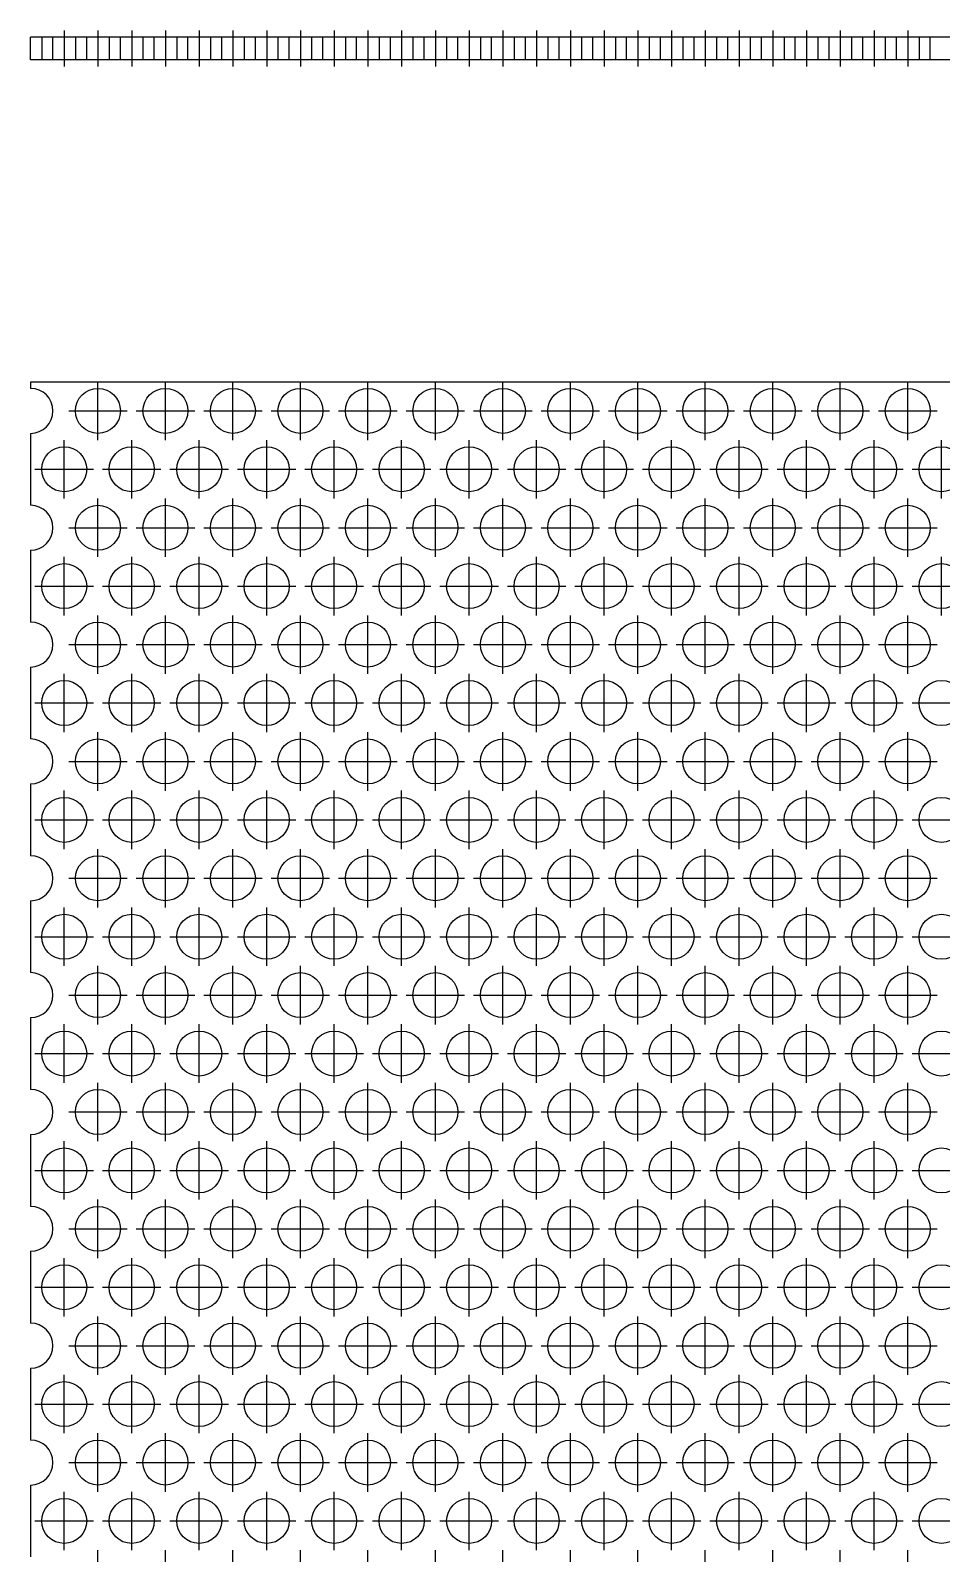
# Model space of a CAD drawing. Extents: x 0 to 161, y -8 to 126.
# Drawn here: x 0 to 40.5, y 57.9 to 125.6 of the extents above; entities that cross this region are included whole.
import ezdxf

# ---------------------------------------------------------------- set-up
doc = ezdxf.new("R2010")
doc.units = 0
doc.header["$LTSCALE"] = 0.5
doc.linetypes.add('CENTER', pattern=[50.8, 31.75, -6.35, 6.35, -6.35])
doc.linetypes.add('DASHED', pattern=[19.05, 12.7, -6.35])
for name, color, linetype in [('MSM_CENTER', 1, 'CENTER'), ('MSM_CONTINUOUS', 7, 'CONTINUOUS'), ('MSM_DASHED', 4, 'DASHED')]:
    doc.layers.add(name, color=color, linetype=linetype)

msp = doc.modelspace()

# ---------------------------------------------------------------- linework, layer by layer
at = {"layer": 'MSM_CENTER'}
for p, q in [((1.5, 125.643), (1.5, 124.043)), ((3, 125.643), (3, 124.043)), ((4.5, 125.643), (4.5, 124.043)), ((6, 125.643), (6, 124.043)), ((7.5, 125.643), (7.5, 124.043)), ((9, 125.643), (9, 124.043)), ((10.5, 125.643), (10.5, 124.043)), ((12, 125.643), (12, 124.043)), ((13.5, 125.643), (13.5, 124.043)), ((15, 125.643), (15, 124.043)), ((16.5, 125.643), (16.5, 124.043)), ((18, 125.643), (18, 124.043)), ((19.5, 125.643), (19.5, 124.043)), ((21, 125.643), (21, 124.043)), ((22.5, 125.643), (22.5, 124.043)), ((24, 125.643), (24, 124.043)), ((25.5, 125.643), (25.5, 124.043)), ((27, 125.643), (27, 124.043)), ((28.5, 125.643), (28.5, 124.043)), ((30, 125.643), (30, 124.043)), ((31.5, 125.643), (31.5, 124.043)), ((33, 125.643), (33, 124.043)), ((34.5, 125.643), (34.5, 124.043)), ((36, 125.643), (36, 124.043)), ((37.5, 125.643), (37.5, 124.043)), ((39, 125.643), (39, 124.043)), ((3, 107.427), (3, 110.027)), ((6, 107.427), (6, 110.027)), ((9, 107.427), (9, 110.027)), ((12, 107.427), (12, 110.027)), ((15, 107.427), (15, 110.027)), ((18, 107.427), (18, 110.027)), ((21, 107.427), (21, 110.027)), ((24, 107.427), (24, 110.027)), ((27, 107.427), (27, 110.027)), ((30, 107.427), (30, 110.027)), ((33, 107.427), (33, 110.027)), ((36, 107.427), (36, 110.027)), ((39, 107.427), (39, 110.027)), ((1.7, 108.727), (4.3, 108.727)), ((4.7, 108.727), (7.3, 108.727)), ((7.7, 108.727), (10.3, 108.727)), ((10.7, 108.727), (13.3, 108.727)), ((13.7, 108.727), (16.3, 108.727)), ((16.7, 108.727), (19.3, 108.727)), ((19.7, 108.727), (22.3, 108.727)), ((22.7, 108.727), (25.3, 108.727)), ((25.7, 108.727), (28.3, 108.727)), ((28.7, 108.727), (31.3, 108.727)), ((31.7, 108.727), (34.3, 108.727)), ((34.7, 108.727), (37.3, 108.727)), ((37.7, 108.727), (40.3, 108.727)), ((1.5, 104.829), (1.5, 107.429)), ((4.5, 104.829), (4.5, 107.429)), ((7.5, 104.829), (7.5, 107.429)), ((10.5, 104.829), (10.5, 107.429)), ((13.5, 104.829), (13.5, 107.429)), ((16.5, 104.829), (16.5, 107.429)), ((19.5, 104.829), (19.5, 107.429)), ((22.5, 104.829), (22.5, 107.429)), ((25.5, 104.829), (25.5, 107.429)), ((28.5, 104.829), (28.5, 107.429)), ((31.5, 104.829), (31.5, 107.429)), ((34.5, 104.829), (34.5, 107.429)), ((37.5, 104.829), (37.5, 107.429)), ((40.5, 104.829), (40.5, 107.429)), ((0.2, 106.129), (2.8, 106.129)), ((3.2, 106.129), (5.8, 106.129)), ((6.2, 106.129), (8.8, 106.129)), ((9.2, 106.129), (11.8, 106.129)), ((12.2, 106.129), (14.8, 106.129)), ((15.2, 106.129), (17.8, 106.129)), ((18.2, 106.129), (20.8, 106.129)), ((21.2, 106.129), (23.8, 106.129)), ((24.2, 106.129), (26.8, 106.129)), ((27.2, 106.129), (29.8, 106.129)), ((30.2, 106.129), (32.8, 106.129)), ((33.2, 106.129), (35.8, 106.129)), ((36.2, 106.129), (38.8, 106.129)), ((39.2, 106.129), (41.8, 106.129)), ((3, 102.231), (3, 104.831)), ((6, 102.231), (6, 104.831)), ((9, 102.231), (9, 104.831)), ((12, 102.231), (12, 104.831)), ((15, 102.231), (15, 104.831)), ((18, 102.231), (18, 104.831)), ((21, 102.231), (21, 104.831)), ((24, 102.231), (24, 104.831)), ((27, 102.231), (27, 104.831)), ((30, 102.231), (30, 104.831)), ((33, 102.231), (33, 104.831)), ((36, 102.231), (36, 104.831)), ((39, 102.231), (39, 104.831)), ((1.7, 103.531), (4.3, 103.531)), ((4.7, 103.531), (7.3, 103.531)), ((7.7, 103.531), (10.3, 103.531)), ((10.7, 103.531), (13.3, 103.531)), ((13.7, 103.531), (16.3, 103.531)), ((16.7, 103.531), (19.3, 103.531)), ((19.7, 103.531), (22.3, 103.531)), ((22.7, 103.531), (25.3, 103.531)), ((25.7, 103.531), (28.3, 103.531)), ((28.7, 103.531), (31.3, 103.531)), ((31.7, 103.531), (34.3, 103.531)), ((34.7, 103.531), (37.3, 103.531)), ((37.7, 103.531), (40.3, 103.531)), ((1.5, 99.633), (1.5, 102.233)), ((4.5, 99.633), (4.5, 102.233)), ((7.5, 99.633), (7.5, 102.233)), ((10.5, 99.633), (10.5, 102.233)), ((13.5, 99.633), (13.5, 102.233)), ((16.5, 99.633), (16.5, 102.233)), ((19.5, 99.633), (19.5, 102.233)), ((22.5, 99.633), (22.5, 102.233)), ((25.5, 99.633), (25.5, 102.233)), ((28.5, 99.633), (28.5, 102.233)), ((31.5, 99.633), (31.5, 102.233)), ((34.5, 99.633), (34.5, 102.233)), ((37.5, 99.633), (37.5, 102.233)), ((40.5, 99.633), (40.5, 102.233)), ((0.2, 100.933), (2.8, 100.933)), ((3.2, 100.933), (5.8, 100.933)), ((6.2, 100.933), (8.8, 100.933)), ((9.2, 100.933), (11.8, 100.933)), ((12.2, 100.933), (14.8, 100.933)), ((15.2, 100.933), (17.8, 100.933)), ((18.2, 100.933), (20.8, 100.933)), ((21.2, 100.933), (23.8, 100.933)), ((24.2, 100.933), (26.8, 100.933)), ((27.2, 100.933), (29.8, 100.933)), ((30.2, 100.933), (32.8, 100.933)), ((33.2, 100.933), (35.8, 100.933)), ((36.2, 100.933), (38.8, 100.933)), ((39.2, 100.933), (41.8, 100.933)), ((3, 97.035), (3, 99.635)), ((6, 97.035), (6, 99.635)), ((9, 97.035), (9, 99.635)), ((12, 97.035), (12, 99.635)), ((15, 97.035), (15, 99.635)), ((18, 97.035), (18, 99.635)), ((21, 97.035), (21, 99.635)), ((24, 97.035), (24, 99.635)), ((27, 97.035), (27, 99.635)), ((30, 97.035), (30, 99.635)), ((33, 97.035), (33, 99.635)), ((36, 97.035), (36, 99.635)), ((39, 97.035), (39, 99.635)), ((1.7, 98.335), (4.3, 98.335)), ((4.7, 98.335), (7.3, 98.335)), ((7.7, 98.335), (10.3, 98.335)), ((10.7, 98.335), (13.3, 98.335)), ((13.7, 98.335), (16.3, 98.335)), ((16.7, 98.335), (19.3, 98.335)), ((19.7, 98.335), (22.3, 98.335)), ((22.7, 98.335), (25.3, 98.335)), ((25.7, 98.335), (28.3, 98.335)), ((28.7, 98.335), (31.3, 98.335)), ((31.7, 98.335), (34.3, 98.335)), ((34.7, 98.335), (37.3, 98.335)), ((37.7, 98.335), (40.3, 98.335)), ((1.5, 94.437), (1.5, 97.037)), ((4.5, 94.437), (4.5, 97.037)), ((7.5, 94.437), (7.5, 97.037)), ((10.5, 94.437), (10.5, 97.037)), ((13.5, 94.437), (13.5, 97.037)), ((16.5, 94.437), (16.5, 97.037)), ((19.5, 94.437), (19.5, 97.037)), ((22.5, 94.437), (22.5, 97.037)), ((25.5, 94.437), (25.5, 97.037)), ((28.5, 94.437), (28.5, 97.037)), ((31.5, 94.437), (31.5, 97.037)), ((34.5, 94.437), (34.5, 97.037)), ((37.5, 94.437), (37.5, 97.037)), ((0.2, 95.737), (2.8, 95.737)), ((3.2, 95.737), (5.8, 95.737)), ((6.2, 95.737), (8.8, 95.737)), ((9.2, 95.737), (11.8, 95.737)), ((12.2, 95.737), (14.8, 95.737)), ((15.2, 95.737), (17.8, 95.737)), ((18.2, 95.737), (20.8, 95.737)), ((21.2, 95.737), (23.8, 95.737)), ((24.2, 95.737), (26.8, 95.737)), ((27.2, 95.737), (29.8, 95.737)), ((30.2, 95.737), (32.8, 95.737)), ((33.2, 95.737), (35.8, 95.737)), ((36.2, 95.737), (38.8, 95.737)), ((39.2, 95.737), (41.8, 95.737)), ((3, 91.838), (3, 94.438)), ((6, 91.838), (6, 94.438)), ((9, 91.838), (9, 94.438)), ((12, 91.838), (12, 94.438)), ((15, 91.838), (15, 94.438)), ((18, 91.838), (18, 94.438)), ((21, 91.838), (21, 94.438)), ((24, 91.838), (24, 94.438)), ((27, 91.838), (27, 94.438)), ((30, 91.838), (30, 94.438)), ((33, 91.838), (33, 94.438)), ((36, 91.838), (36, 94.438)), ((39, 91.838), (39, 94.438)), ((1.7, 93.138), (4.3, 93.138)), ((4.7, 93.138), (7.3, 93.138)), ((7.7, 93.138), (10.3, 93.138)), ((10.7, 93.138), (13.3, 93.138)), ((13.7, 93.138), (16.3, 93.138)), ((16.7, 93.138), (19.3, 93.138)), ((19.7, 93.138), (22.3, 93.138)), ((22.7, 93.138), (25.3, 93.138)), ((25.7, 93.138), (28.3, 93.138)), ((28.7, 93.138), (31.3, 93.138)), ((31.7, 93.138), (34.3, 93.138)), ((34.7, 93.138), (37.3, 93.138)), ((37.7, 93.138), (40.3, 93.138)), ((1.5, 89.24), (1.5, 91.84)), ((4.5, 89.24), (4.5, 91.84)), ((7.5, 89.24), (7.5, 91.84)), ((10.5, 89.24), (10.5, 91.84)), ((13.5, 89.24), (13.5, 91.84)), ((16.5, 89.24), (16.5, 91.84)), ((19.5, 89.24), (19.5, 91.84)), ((22.5, 89.24), (22.5, 91.84)), ((25.5, 89.24), (25.5, 91.84)), ((28.5, 89.24), (28.5, 91.84)), ((31.5, 89.24), (31.5, 91.84)), ((34.5, 89.24), (34.5, 91.84)), ((37.5, 89.24), (37.5, 91.84)), ((0.2, 90.54), (2.8, 90.54)), ((3.2, 90.54), (5.8, 90.54)), ((6.2, 90.54), (8.8, 90.54)), ((9.2, 90.54), (11.8, 90.54)), ((12.2, 90.54), (14.8, 90.54)), ((15.2, 90.54), (17.8, 90.54)), ((18.2, 90.54), (20.8, 90.54)), ((21.2, 90.54), (23.8, 90.54)), ((24.2, 90.54), (26.8, 90.54)), ((27.2, 90.54), (29.8, 90.54)), ((30.2, 90.54), (32.8, 90.54)), ((33.2, 90.54), (35.8, 90.54)), ((36.2, 90.54), (38.8, 90.54)), ((39.2, 90.54), (41.8, 90.54)), ((3, 86.642), (3, 89.242)), ((6, 86.642), (6, 89.242)), ((9, 86.642), (9, 89.242)), ((12, 86.642), (12, 89.242)), ((15, 86.642), (15, 89.242)), ((18, 86.642), (18, 89.242)), ((21, 86.642), (21, 89.242)), ((24, 86.642), (24, 89.242)), ((27, 86.642), (27, 89.242)), ((30, 86.642), (30, 89.242)), ((33, 86.642), (33, 89.242)), ((36, 86.642), (36, 89.242)), ((39, 86.642), (39, 89.242)), ((1.7, 87.942), (4.3, 87.942)), ((4.7, 87.942), (7.3, 87.942)), ((7.7, 87.942), (10.3, 87.942)), ((10.7, 87.942), (13.3, 87.942)), ((13.7, 87.942), (16.3, 87.942)), ((16.7, 87.942), (19.3, 87.942)), ((19.7, 87.942), (22.3, 87.942)), ((22.7, 87.942), (25.3, 87.942)), ((25.7, 87.942), (28.3, 87.942)), ((28.7, 87.942), (31.3, 87.942)), ((31.7, 87.942), (34.3, 87.942)), ((34.7, 87.942), (37.3, 87.942)), ((37.7, 87.942), (40.3, 87.942)), ((1.5, 84.044), (1.5, 86.644)), ((4.5, 84.044), (4.5, 86.644)), ((7.5, 84.044), (7.5, 86.644)), ((10.5, 84.044), (10.5, 86.644)), ((13.5, 84.044), (13.5, 86.644)), ((16.5, 84.044), (16.5, 86.644)), ((19.5, 84.044), (19.5, 86.644)), ((22.5, 84.044), (22.5, 86.644)), ((25.5, 84.044), (25.5, 86.644)), ((28.5, 84.044), (28.5, 86.644)), ((31.5, 84.044), (31.5, 86.644)), ((34.5, 84.044), (34.5, 86.644)), ((37.5, 84.044), (37.5, 86.644)), ((0.2, 85.344), (2.8, 85.344)), ((3.2, 85.344), (5.8, 85.344)), ((6.2, 85.344), (8.8, 85.344)), ((9.2, 85.344), (11.8, 85.344)), ((12.2, 85.344), (14.8, 85.344)), ((15.2, 85.344), (17.8, 85.344)), ((18.2, 85.344), (20.8, 85.344)), ((21.2, 85.344), (23.8, 85.344)), ((24.2, 85.344), (26.8, 85.344)), ((27.2, 85.344), (29.8, 85.344)), ((30.2, 85.344), (32.8, 85.344)), ((33.2, 85.344), (35.8, 85.344)), ((36.2, 85.344), (38.8, 85.344)), ((39.2, 85.344), (41.8, 85.344)), ((3, 81.446), (3, 84.046)), ((6, 81.446), (6, 84.046)), ((9, 81.446), (9, 84.046)), ((12, 81.446), (12, 84.046)), ((15, 81.446), (15, 84.046)), ((18, 81.446), (18, 84.046)), ((21, 81.446), (21, 84.046)), ((24, 81.446), (24, 84.046)), ((27, 81.446), (27, 84.046)), ((30, 81.446), (30, 84.046)), ((33, 81.446), (33, 84.046)), ((36, 81.446), (36, 84.046)), ((39, 81.446), (39, 84.046)), ((1.7, 82.746), (4.3, 82.746)), ((4.7, 82.746), (7.3, 82.746)), ((7.7, 82.746), (10.3, 82.746)), ((10.7, 82.746), (13.3, 82.746)), ((13.7, 82.746), (16.3, 82.746)), ((16.7, 82.746), (19.3, 82.746)), ((19.7, 82.746), (22.3, 82.746)), ((22.7, 82.746), (25.3, 82.746)), ((25.7, 82.746), (28.3, 82.746)), ((28.7, 82.746), (31.3, 82.746)), ((31.7, 82.746), (34.3, 82.746)), ((34.7, 82.746), (37.3, 82.746)), ((37.7, 82.746), (40.3, 82.746)), ((1.5, 78.848), (1.5, 81.448)), ((4.5, 78.848), (4.5, 81.448)), ((7.5, 78.848), (7.5, 81.448)), ((10.5, 78.848), (10.5, 81.448)), ((13.5, 78.848), (13.5, 81.448)), ((16.5, 78.848), (16.5, 81.448)), ((19.5, 78.848), (19.5, 81.448)), ((22.5, 78.848), (22.5, 81.448)), ((25.5, 78.848), (25.5, 81.448)), ((28.5, 78.848), (28.5, 81.448)), ((31.5, 78.848), (31.5, 81.448)), ((34.5, 78.848), (34.5, 81.448)), ((37.5, 78.848), (37.5, 81.448)), ((0.2, 80.148), (2.8, 80.148)), ((3.2, 80.148), (5.8, 80.148)), ((6.2, 80.148), (8.8, 80.148)), ((9.2, 80.148), (11.8, 80.148)), ((12.2, 80.148), (14.8, 80.148)), ((15.2, 80.148), (17.8, 80.148)), ((18.2, 80.148), (20.8, 80.148)), ((21.2, 80.148), (23.8, 80.148)), ((24.2, 80.148), (26.8, 80.148)), ((27.2, 80.148), (29.8, 80.148)), ((30.2, 80.148), (32.8, 80.148)), ((33.2, 80.148), (35.8, 80.148)), ((36.2, 80.148), (38.8, 80.148)), ((39.2, 80.148), (41.8, 80.148)), ((3, 76.25), (3, 78.85)), ((6, 76.25), (6, 78.85)), ((9, 76.25), (9, 78.85)), ((12, 76.25), (12, 78.85)), ((15, 76.25), (15, 78.85)), ((18, 76.25), (18, 78.85)), ((21, 76.25), (21, 78.85)), ((24, 76.25), (24, 78.85)), ((27, 76.25), (27, 78.85)), ((30, 76.25), (30, 78.85)), ((33, 76.25), (33, 78.85)), ((36, 76.25), (36, 78.85)), ((39, 76.25), (39, 78.85)), ((1.7, 77.55), (4.3, 77.55)), ((4.7, 77.55), (7.3, 77.55)), ((7.7, 77.55), (10.3, 77.55)), ((10.7, 77.55), (13.3, 77.55)), ((13.7, 77.55), (16.3, 77.55)), ((16.7, 77.55), (19.3, 77.55)), ((19.7, 77.55), (22.3, 77.55)), ((22.7, 77.55), (25.3, 77.55)), ((25.7, 77.55), (28.3, 77.55)), ((28.7, 77.55), (31.3, 77.55)), ((31.7, 77.55), (34.3, 77.55)), ((34.7, 77.55), (37.3, 77.55)), ((37.7, 77.55), (40.3, 77.55)), ((1.5, 73.652), (1.5, 76.252)), ((4.5, 73.652), (4.5, 76.252)), ((7.5, 73.652), (7.5, 76.252)), ((10.5, 73.652), (10.5, 76.252)), ((13.5, 73.652), (13.5, 76.252)), ((16.5, 73.652), (16.5, 76.252)), ((19.5, 73.652), (19.5, 76.252)), ((22.5, 73.652), (22.5, 76.252)), ((25.5, 73.652), (25.5, 76.252)), ((28.5, 73.652), (28.5, 76.252)), ((31.5, 73.652), (31.5, 76.252)), ((34.5, 73.652), (34.5, 76.252)), ((37.5, 73.652), (37.5, 76.252)), ((0.2, 74.952), (2.8, 74.952)), ((3.2, 74.952), (5.8, 74.952)), ((6.2, 74.952), (8.8, 74.952)), ((9.2, 74.952), (11.8, 74.952)), ((12.2, 74.952), (14.8, 74.952)), ((15.2, 74.952), (17.8, 74.952)), ((18.2, 74.952), (20.8, 74.952)), ((21.2, 74.952), (23.8, 74.952)), ((24.2, 74.952), (26.8, 74.952)), ((27.2, 74.952), (29.8, 74.952)), ((30.2, 74.952), (32.8, 74.952)), ((33.2, 74.952), (35.8, 74.952)), ((36.2, 74.952), (38.8, 74.952)), ((39.2, 74.952), (41.8, 74.952)), ((3, 71.054), (3, 73.654)), ((6, 71.054), (6, 73.654)), ((9, 71.054), (9, 73.654)), ((12, 71.054), (12, 73.654)), ((15, 71.054), (15, 73.654)), ((18, 71.054), (18, 73.654)), ((21, 71.054), (21, 73.654)), ((24, 71.054), (24, 73.654)), ((27, 71.054), (27, 73.654)), ((30, 71.054), (30, 73.654)), ((33, 71.054), (33, 73.654)), ((36, 71.054), (36, 73.654)), ((39, 71.054), (39, 73.654)), ((1.7, 72.354), (4.3, 72.354)), ((4.7, 72.354), (7.3, 72.354)), ((7.7, 72.354), (10.3, 72.354)), ((10.7, 72.354), (13.3, 72.354)), ((13.7, 72.354), (16.3, 72.354)), ((16.7, 72.354), (19.3, 72.354)), ((19.7, 72.354), (22.3, 72.354)), ((22.7, 72.354), (25.3, 72.354)), ((25.7, 72.354), (28.3, 72.354)), ((28.7, 72.354), (31.3, 72.354)), ((31.7, 72.354), (34.3, 72.354)), ((34.7, 72.354), (37.3, 72.354)), ((37.7, 72.354), (40.3, 72.354)), ((1.5, 68.456), (1.5, 71.056)), ((4.5, 68.456), (4.5, 71.056)), ((7.5, 68.456), (7.5, 71.056)), ((10.5, 68.456), (10.5, 71.056)), ((13.5, 68.456), (13.5, 71.056)), ((16.5, 68.456), (16.5, 71.056)), ((19.5, 68.456), (19.5, 71.056)), ((22.5, 68.456), (22.5, 71.056)), ((25.5, 68.456), (25.5, 71.056)), ((28.5, 68.456), (28.5, 71.056)), ((31.5, 68.456), (31.5, 71.056)), ((34.5, 68.456), (34.5, 71.056)), ((37.5, 68.456), (37.5, 71.056)), ((0.2, 69.756), (2.8, 69.756)), ((3.2, 69.756), (5.8, 69.756)), ((6.2, 69.756), (8.8, 69.756)), ((9.2, 69.756), (11.8, 69.756)), ((12.2, 69.756), (14.8, 69.756)), ((15.2, 69.756), (17.8, 69.756)), ((18.2, 69.756), (20.8, 69.756)), ((21.2, 69.756), (23.8, 69.756)), ((24.2, 69.756), (26.8, 69.756)), ((27.2, 69.756), (29.8, 69.756)), ((30.2, 69.756), (32.8, 69.756)), ((33.2, 69.756), (35.8, 69.756)), ((36.2, 69.756), (38.8, 69.756)), ((39.2, 69.756), (41.8, 69.756)), ((3, 65.858), (3, 68.458)), ((6, 65.858), (6, 68.458)), ((9, 65.858), (9, 68.458)), ((12, 65.858), (12, 68.458)), ((15, 65.858), (15, 68.458)), ((18, 65.858), (18, 68.458)), ((21, 65.858), (21, 68.458)), ((24, 65.858), (24, 68.458)), ((27, 65.858), (27, 68.458)), ((30, 65.858), (30, 68.458)), ((33, 65.858), (33, 68.458)), ((36, 65.858), (36, 68.458)), ((39, 65.858), (39, 68.458)), ((1.7, 67.158), (4.3, 67.158)), ((4.7, 67.158), (7.3, 67.158)), ((7.7, 67.158), (10.3, 67.158)), ((10.7, 67.158), (13.3, 67.158)), ((13.7, 67.158), (16.3, 67.158)), ((16.7, 67.158), (19.3, 67.158)), ((19.7, 67.158), (22.3, 67.158)), ((22.7, 67.158), (25.3, 67.158)), ((25.7, 67.158), (28.3, 67.158)), ((28.7, 67.158), (31.3, 67.158)), ((31.7, 67.158), (34.3, 67.158)), ((34.7, 67.158), (37.3, 67.158)), ((37.7, 67.158), (40.3, 67.158)), ((1.5, 63.26), (1.5, 65.86)), ((4.5, 63.26), (4.5, 65.86)), ((7.5, 63.26), (7.5, 65.86)), ((10.5, 63.26), (10.5, 65.86)), ((13.5, 63.26), (13.5, 65.86)), ((16.5, 63.26), (16.5, 65.86)), ((19.5, 63.26), (19.5, 65.86)), ((22.5, 63.26), (22.5, 65.86)), ((25.5, 63.26), (25.5, 65.86)), ((28.5, 63.26), (28.5, 65.86)), ((31.5, 63.26), (31.5, 65.86)), ((34.5, 63.26), (34.5, 65.86)), ((37.5, 63.26), (37.5, 65.86)), ((0.2, 64.56), (2.8, 64.56)), ((3.2, 64.56), (5.8, 64.56)), ((6.2, 64.56), (8.8, 64.56)), ((9.2, 64.56), (11.8, 64.56)), ((12.2, 64.56), (14.8, 64.56)), ((15.2, 64.56), (17.8, 64.56)), ((18.2, 64.56), (20.8, 64.56)), ((21.2, 64.56), (23.8, 64.56)), ((24.2, 64.56), (26.8, 64.56)), ((27.2, 64.56), (29.8, 64.56)), ((30.2, 64.56), (32.8, 64.56)), ((33.2, 64.56), (35.8, 64.56)), ((36.2, 64.56), (38.8, 64.56)), ((39.2, 64.56), (41.8, 64.56)), ((3, 60.662), (3, 63.262)), ((6, 60.662), (6, 63.262)), ((9, 60.662), (9, 63.262)), ((12, 60.662), (12, 63.262)), ((15, 60.662), (15, 63.262)), ((18, 60.662), (18, 63.262)), ((21, 60.662), (21, 63.262)), ((24, 60.662), (24, 63.262)), ((27, 60.662), (27, 63.262)), ((30, 60.662), (30, 63.262)), ((33, 60.662), (33, 63.262)), ((36, 60.662), (36, 63.262)), ((39, 60.662), (39, 63.262)), ((1.7, 61.962), (4.3, 61.962)), ((4.7, 61.962), (7.3, 61.962)), ((7.7, 61.962), (10.3, 61.962)), ((10.7, 61.962), (13.3, 61.962)), ((13.7, 61.962), (16.3, 61.962)), ((16.7, 61.962), (19.3, 61.962)), ((19.7, 61.962), (22.3, 61.962)), ((22.7, 61.962), (25.3, 61.962)), ((25.7, 61.962), (28.3, 61.962)), ((28.7, 61.962), (31.3, 61.962)), ((31.7, 61.962), (34.3, 61.962)), ((34.7, 61.962), (37.3, 61.962)), ((37.7, 61.962), (40.3, 61.962)), ((1.5, 58.063), (1.5, 60.663)), ((4.5, 58.063), (4.5, 60.663)), ((7.5, 58.063), (7.5, 60.663)), ((10.5, 58.063), (10.5, 60.663)), ((13.5, 58.063), (13.5, 60.663)), ((16.5, 58.063), (16.5, 60.663)), ((19.5, 58.063), (19.5, 60.663)), ((22.5, 58.063), (22.5, 60.663)), ((25.5, 58.063), (25.5, 60.663)), ((28.5, 58.063), (28.5, 60.663)), ((31.5, 58.063), (31.5, 60.663)), ((34.5, 58.063), (34.5, 60.663)), ((37.5, 58.063), (37.5, 60.663)), ((0.2, 59.363), (2.8, 59.363)), ((3.2, 59.363), (5.8, 59.363)), ((6.2, 59.363), (8.8, 59.363)), ((9.2, 59.363), (11.8, 59.363)), ((12.2, 59.363), (14.8, 59.363)), ((15.2, 59.363), (17.8, 59.363)), ((18.2, 59.363), (20.8, 59.363)), ((21.2, 59.363), (23.8, 59.363)), ((24.2, 59.363), (26.8, 59.363)), ((27.2, 59.363), (29.8, 59.363)), ((30.2, 59.363), (32.8, 59.363)), ((33.2, 59.363), (35.8, 59.363)), ((36.2, 59.363), (38.8, 59.363)), ((39.2, 59.363), (41.8, 59.363)), ((3, 55.465), (3, 58.065)), ((6, 55.465), (6, 58.065)), ((9, 55.465), (9, 58.065)), ((12, 55.465), (12, 58.065)), ((15, 55.465), (15, 58.065)), ((18, 55.465), (18, 58.065)), ((21, 55.465), (21, 58.065)), ((24, 55.465), (24, 58.065)), ((27, 55.465), (27, 58.065)), ((30, 55.465), (30, 58.065)), ((33, 55.465), (33, 58.065)), ((36, 55.465), (36, 58.065)), ((39, 55.465), (39, 58.065))]:
    msp.add_line(p, q, dxfattribs=at)
at = {"layer": 'MSM_CONTINUOUS'}
for p, q in [((150, 125.343), (0, 125.343)), ((0, 124.343), (0, 125.343)), ((150, 124.343), (0, 124.343)), ((150, 110), (0, 110)), ((0, 110), (0, 109.727)), ((0, 107.727), (0, 104.531)), ((0, 102.531), (0, 99.335)), ((0, 97.335), (0, 94.138)), ((0, 92.138), (0, 88.942)), ((0, 86.942), (0, 83.746)), ((0, 81.746), (0, 78.55)), ((0, 76.55), (0, 73.354)), ((0, 71.354), (0, 68.158)), ((0, 66.158), (0, 62.962)), ((0, 60.962), (0, 57.765))]:
    msp.add_line(p, q, dxfattribs=at)
for centre in [(3, 108.727), (6, 108.727), (9, 108.727), (12, 108.727), (15, 108.727), (18, 108.727), (21, 108.727), (24, 108.727), (27, 108.727), (30, 108.727), (33, 108.727), (36, 108.727), (39, 108.727), (1.5, 106.129), (4.5, 106.129), (7.5, 106.129), (10.5, 106.129), (13.5, 106.129), (16.5, 106.129), (19.5, 106.129), (22.5, 106.129), (25.5, 106.129), (28.5, 106.129), (31.5, 106.129), (34.5, 106.129), (37.5, 106.129), (40.5, 106.129), (3, 103.531), (6, 103.531), (9, 103.531), (12, 103.531), (15, 103.531), (18, 103.531), (21, 103.531), (24, 103.531), (27, 103.531), (30, 103.531), (33, 103.531), (36, 103.531), (39, 103.531), (1.5, 100.933), (4.5, 100.933), (7.5, 100.933), (10.5, 100.933), (13.5, 100.933), (16.5, 100.933), (19.5, 100.933), (22.5, 100.933), (25.5, 100.933), (28.5, 100.933), (31.5, 100.933), (34.5, 100.933), (37.5, 100.933), (40.5, 100.933), (3, 98.335), (6, 98.335), (9, 98.335), (12, 98.335), (15, 98.335), (18, 98.335), (21, 98.335), (24, 98.335), (27, 98.335), (30, 98.335), (33, 98.335), (36, 98.335), (39, 98.335), (1.5, 95.737), (4.5, 95.737), (7.5, 95.737), (10.5, 95.737), (13.5, 95.737), (16.5, 95.737), (19.5, 95.737), (22.5, 95.737), (25.5, 95.737), (28.5, 95.737), (31.5, 95.737), (34.5, 95.737), (37.5, 95.737), (40.5, 95.737), (3, 93.138), (6, 93.138), (9, 93.138), (12, 93.138), (15, 93.138), (18, 93.138), (21, 93.138), (24, 93.138), (27, 93.138), (30, 93.138), (33, 93.138), (36, 93.138), (39, 93.138), (1.5, 90.54), (4.5, 90.54), (7.5, 90.54), (10.5, 90.54), (13.5, 90.54), (16.5, 90.54), (19.5, 90.54), (22.5, 90.54), (25.5, 90.54), (28.5, 90.54), (31.5, 90.54), (34.5, 90.54), (37.5, 90.54), (40.5, 90.54), (3, 87.942), (6, 87.942), (9, 87.942), (12, 87.942), (15, 87.942), (18, 87.942), (21, 87.942), (24, 87.942), (27, 87.942), (30, 87.942), (33, 87.942), (36, 87.942), (39, 87.942), (1.5, 85.344), (4.5, 85.344), (7.5, 85.344), (10.5, 85.344), (13.5, 85.344), (16.5, 85.344), (19.5, 85.344), (22.5, 85.344), (25.5, 85.344), (28.5, 85.344), (31.5, 85.344), (34.5, 85.344), (37.5, 85.344), (40.5, 85.344), (3, 82.746), (6, 82.746), (9, 82.746), (12, 82.746), (15, 82.746), (18, 82.746), (21, 82.746), (24, 82.746), (27, 82.746), (30, 82.746), (33, 82.746), (36, 82.746), (39, 82.746), (1.5, 80.148), (4.5, 80.148), (7.5, 80.148), (10.5, 80.148), (13.5, 80.148), (16.5, 80.148), (19.5, 80.148), (22.5, 80.148), (25.5, 80.148), (28.5, 80.148), (31.5, 80.148), (34.5, 80.148), (37.5, 80.148), (40.5, 80.148), (3, 77.55), (6, 77.55), (9, 77.55), (12, 77.55), (15, 77.55), (18, 77.55), (21, 77.55), (24, 77.55), (27, 77.55), (30, 77.55), (33, 77.55), (36, 77.55), (39, 77.55), (1.5, 74.952), (4.5, 74.952), (7.5, 74.952), (10.5, 74.952), (13.5, 74.952), (16.5, 74.952), (19.5, 74.952), (22.5, 74.952), (25.5, 74.952), (28.5, 74.952), (31.5, 74.952), (34.5, 74.952), (37.5, 74.952), (40.5, 74.952), (3, 72.354), (6, 72.354), (9, 72.354), (12, 72.354), (15, 72.354), (18, 72.354), (21, 72.354), (24, 72.354), (27, 72.354), (30, 72.354), (33, 72.354), (36, 72.354), (39, 72.354), (1.5, 69.756), (4.5, 69.756), (7.5, 69.756), (10.5, 69.756), (13.5, 69.756), (16.5, 69.756), (19.5, 69.756), (22.5, 69.756), (25.5, 69.756), (28.5, 69.756), (31.5, 69.756), (34.5, 69.756), (37.5, 69.756), (40.5, 69.756), (3, 67.158), (6, 67.158), (9, 67.158), (12, 67.158), (15, 67.158), (18, 67.158), (21, 67.158), (24, 67.158), (27, 67.158), (30, 67.158), (33, 67.158), (36, 67.158), (39, 67.158), (1.5, 64.56), (4.5, 64.56), (7.5, 64.56), (10.5, 64.56), (13.5, 64.56), (16.5, 64.56), (19.5, 64.56), (22.5, 64.56), (25.5, 64.56), (28.5, 64.56), (31.5, 64.56), (34.5, 64.56), (37.5, 64.56), (40.5, 64.56), (3, 61.962), (6, 61.962), (9, 61.962), (12, 61.962), (15, 61.962), (18, 61.962), (21, 61.962), (24, 61.962), (27, 61.962), (30, 61.962), (33, 61.962), (36, 61.962), (39, 61.962), (1.5, 59.363), (4.5, 59.363), (7.5, 59.363), (10.5, 59.363), (13.5, 59.363), (16.5, 59.363), (19.5, 59.363), (22.5, 59.363), (25.5, 59.363), (28.5, 59.363), (31.5, 59.363), (34.5, 59.363), (37.5, 59.363), (40.5, 59.363)]:
    msp.add_circle(centre, 1, dxfattribs=at)
for centre in [(0, 108.727), (0, 103.531), (0, 98.335), (0, 93.138), (0, 87.942), (0, 82.746), (0, 77.55), (0, 72.354), (0, 67.158), (0, 61.962)]:
    msp.add_arc(centre, 1, 270, 90, dxfattribs=at)
at = {"layer": 'MSM_DASHED'}
for p, q in [((0.5, 125.343), (0.5, 124.343)), ((1, 124.343), (1, 125.343)), ((2, 125.343), (2, 124.343)), ((2.5, 124.343), (2.5, 125.343)), ((3.5, 125.343), (3.5, 124.343)), ((4, 124.343), (4, 125.343)), ((5, 125.343), (5, 124.343)), ((5.5, 124.343), (5.5, 125.343)), ((6.5, 125.343), (6.5, 124.343)), ((7, 124.343), (7, 125.343)), ((8, 125.343), (8, 124.343)), ((8.5, 124.343), (8.5, 125.343)), ((9.5, 125.343), (9.5, 124.343)), ((10, 124.343), (10, 125.343)), ((11, 125.343), (11, 124.343)), ((11.5, 124.343), (11.5, 125.343)), ((12.5, 125.343), (12.5, 124.343)), ((13, 124.343), (13, 125.343)), ((14, 125.343), (14, 124.343)), ((14.5, 124.343), (14.5, 125.343)), ((15.5, 125.343), (15.5, 124.343)), ((16, 124.343), (16, 125.343)), ((17, 125.343), (17, 124.343)), ((17.5, 124.343), (17.5, 125.343)), ((18.5, 125.343), (18.5, 124.343)), ((19, 124.343), (19, 125.343)), ((20, 125.343), (20, 124.343)), ((20.5, 124.343), (20.5, 125.343)), ((21.5, 125.343), (21.5, 124.343)), ((22, 124.343), (22, 125.343)), ((23, 125.343), (23, 124.343)), ((23.5, 124.343), (23.5, 125.343)), ((24.5, 125.343), (24.5, 124.343)), ((25, 124.343), (25, 125.343)), ((26, 125.343), (26, 124.343)), ((26.5, 124.343), (26.5, 125.343)), ((27.5, 125.343), (27.5, 124.343)), ((28, 124.343), (28, 125.343)), ((29, 125.343), (29, 124.343)), ((29.5, 124.343), (29.5, 125.343)), ((30.5, 125.343), (30.5, 124.343)), ((31, 124.343), (31, 125.343)), ((32, 125.343), (32, 124.343)), ((32.5, 124.343), (32.5, 125.343)), ((33.5, 125.343), (33.5, 124.343)), ((34, 124.343), (34, 125.343)), ((35, 125.343), (35, 124.343)), ((35.5, 124.343), (35.5, 125.343)), ((36.5, 125.343), (36.5, 124.343)), ((37, 124.343), (37, 125.343)), ((38, 125.343), (38, 124.343)), ((38.5, 124.343), (38.5, 125.343)), ((39.5, 125.343), (39.5, 124.343)), ((40, 124.343), (40, 125.343))]:
    msp.add_line(p, q, dxfattribs=at)

doc.saveas('drawing.dxf')
